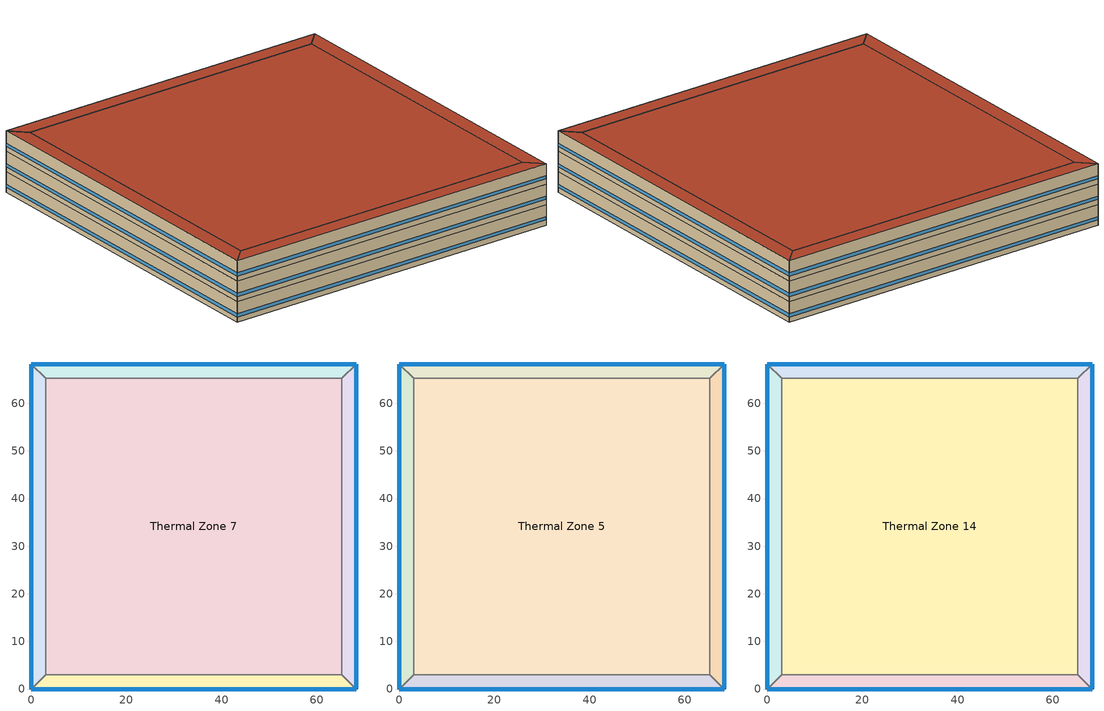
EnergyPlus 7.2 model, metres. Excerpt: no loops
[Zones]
Thermal Zone 12
 floor ground (000_ExtSlabCarpet_4in_ClimateZone 1-8): 0,0 0,68.25 3,65.25 3,3 z0
 wall outside (ASHRAE_189.1-2009_ExtWall_SteelFrame_ClimateZone 4-8): 0,68.25 0,0 z0:4
 wall to Thermal Zone 13 (000_Interior Wall): 3,65.25 0,68.25 z0:4
 wall to Thermal Zone 7 (000_Interior Wall): 3,3 3,65.25 z0:4
 wall to Thermal Zone 15 (000_Interior Wall): 0,0 3,3 z0:4
 window (ASHRAE_189.1-2009_ExtWindow_ClimateZone 4-5): 0,68.22 0,0.03 z1:1.6
Thermal Zone 7
 floor ground (000_ExtSlabCarpet_4in_ClimateZone 1-8): 3,3 3,65.25 65.25,65.25 65.25,3 z0
 wall to Thermal Zone 13 (000_Interior Wall): 65.25,65.25 3,65.25 z0:4
 wall to Thermal Zone 15 (000_Interior Wall): 3,3 65.25,3 z0:4
 wall to Thermal Zone 4 (000_Interior Wall): 65.25,3 65.25,65.25 z0:4
Thermal Zone 4
 floor ground (000_ExtSlabCarpet_4in_ClimateZone 1-8): 68.25,68.25 68.25,0 65.25,3 65.25,65.25 z0
 wall outside (ASHRAE_189.1-2009_ExtWall_SteelFrame_ClimateZone 4-8): 68.25,0 68.25,68.25 z0:4
 wall to Thermal Zone 15 (000_Interior Wall): 65.25,3 68.25,0 z0:4
 wall to Thermal Zone 13 (000_Interior Wall): 68.25,68.25 65.25,65.25 z0:4
 window (ASHRAE_189.1-2009_ExtWindow_ClimateZone 4-5): 68.25,0.03 68.25,68.22 z1:1.6
Thermal Zone 15
 floor ground (000_ExtSlabCarpet_4in_ClimateZone 1-8): 68.25,0 0,0 3,3 65.25,3 z0
 wall outside (ASHRAE_189.1-2009_ExtWall_SteelFrame_ClimateZone 4-8): 0,0 68.25,0 z0:4
 window (ASHRAE_189.1-2009_ExtWindow_ClimateZone 4-5): 0.03,0 68.22,0 z1:1.6
Thermal Zone 13
 floor ground (000_ExtSlabCarpet_4in_ClimateZone 1-8): 0,68.25 68.25,68.25 65.25,65.25 3,65.25 z0
 wall outside (ASHRAE_189.1-2009_ExtWall_SteelFrame_ClimateZone 4-8): 68.25,68.25 0,68.25 z0:4
 window (ASHRAE_189.1-2009_ExtWindow_ClimateZone 4-5): 68.22,68.25 0.03,68.25 z1:1.6
Thermal Zone 2
 floor to Thermal Zone 13 (000_Interior Floor): 0,68.25 68.25,68.25 65.25,65.25 3,65.25 z4
 wall outside (ASHRAE_189.1-2009_ExtWall_SteelFrame_ClimateZone 4-8): 68.25,68.25 0,68.25 z4:8
 wall to Thermal Zone 9 (000_Interior Wall): 0,68.25 3,65.25 z4:8
 wall to Thermal Zone 5 (000_Interior Wall): 3,65.25 65.25,65.25 z4:8
 wall to Thermal Zone 1 (000_Interior Wall): 65.25,65.25 68.25,68.25 z4:8
 window (ASHRAE_189.1-2009_ExtWindow_ClimateZone 4-5): 68.22,68.25 0.03,68.25 z5:5.6
Thermal Zone 1
 floor to Thermal Zone 4 (000_Interior Floor): 68.25,68.25 68.25,0 65.25,3 65.25,65.25 z4
 wall outside (ASHRAE_189.1-2009_ExtWall_SteelFrame_ClimateZone 4-8): 68.25,0 68.25,68.25 z4:8
 wall to Thermal Zone 5 (000_Interior Wall): 65.25,65.25 65.25,3 z4:8
 wall to Thermal Zone 10 (000_Interior Wall): 65.25,3 68.25,0 z4:8
 window (ASHRAE_189.1-2009_ExtWindow_ClimateZone 4-5): 68.25,0.03 68.25,68.22 z5:5.6
Thermal Zone 10
 floor to Thermal Zone 15 (000_Interior Floor): 68.25,0 0,0 3,3 65.25,3 z4
 wall outside (ASHRAE_189.1-2009_ExtWall_SteelFrame_ClimateZone 4-8): 0,0 68.25,0 z4:8
 wall to Thermal Zone 9 (000_Interior Wall): 3,3 0,0 z4:8
 wall to Thermal Zone 5 (000_Interior Wall): 65.25,3 3,3 z4:8
 window (ASHRAE_189.1-2009_ExtWindow_ClimateZone 4-5): 0.03,0 68.22,0 z5:5.6
Thermal Zone 5
 floor to Thermal Zone 7 (000_Interior Floor): 3,3 3,65.25 65.25,65.25 65.25,3 z4
 wall to Thermal Zone 9 (000_Interior Wall): 3,65.25 3,3 z4:8
Thermal Zone 9
 floor to Thermal Zone 12 (000_Interior Floor): 0,0 0,68.25 3,65.25 3,3 z4
 wall outside (ASHRAE_189.1-2009_ExtWall_SteelFrame_ClimateZone 4-8): 0,68.25 0,0 z4:8
 window (ASHRAE_189.1-2009_ExtWindow_ClimateZone 4-5): 0,68.22 0,0.03 z5:5.6
Thermal Zone 8
 floor to Thermal Zone 2 (000_Interior Floor): 0,68.25 68.25,68.25 65.25,65.25 3,65.25 z8
 wall outside (ASHRAE_189.1-2009_ExtWall_SteelFrame_ClimateZone 4-8): 68.25,68.25 0,68.25 z8:12
 wall to Thermal Zone 14 (000_Interior Wall): 3,65.25 65.25,65.25 z8:12
 wall to Thermal Zone 3 (000_Interior Wall): 0,68.25 3,65.25 z8:12
 wall to Thermal Zone 11 (000_Interior Wall): 65.25,65.25 68.25,68.25 z8:12
 window (ASHRAE_189.1-2009_ExtWindow_ClimateZone 4-5): 68.22,68.25 0.03,68.25 z9:9.6
 roof outside (ASHRAE_189.1-2009_ExtRoof_IEAD_ClimateZone 2-5): 3,65.25 65.25,65.25 68.25,68.25 0,68.25 z12
Thermal Zone 6
 floor to Thermal Zone 10 (000_Interior Floor): 68.25,0 0,0 3,3 65.25,3 z8
 wall outside (ASHRAE_189.1-2009_ExtWall_SteelFrame_ClimateZone 4-8): 0,0 68.25,0 z8:12
 wall to Thermal Zone 11 (000_Interior Wall): 68.25,0 65.25,3 z8:12
 wall to Thermal Zone 3 (000_Interior Wall): 3,3 0,0 z8:12
 wall to Thermal Zone 14 (000_Interior Wall): 65.25,3 3,3 z8:12
 window (ASHRAE_189.1-2009_ExtWindow_ClimateZone 4-5): 0.03,0 68.22,0 z9:9.6
 roof outside (ASHRAE_189.1-2009_ExtRoof_IEAD_ClimateZone 2-5): 65.25,3 3,3 0,0 68.25,0 z12
Thermal Zone 11
 floor to Thermal Zone 1 (000_Interior Floor): 68.25,68.25 68.25,0 65.25,3 65.25,65.25 z8
 wall outside (ASHRAE_189.1-2009_ExtWall_SteelFrame_ClimateZone 4-8): 68.25,0 68.25,68.25 z8:12
 wall to Thermal Zone 14 (000_Interior Wall): 65.25,65.25 65.25,3 z8:12
 window (ASHRAE_189.1-2009_ExtWindow_ClimateZone 4-5): 68.25,0.03 68.25,68.22 z9:9.6
 roof outside (ASHRAE_189.1-2009_ExtRoof_IEAD_ClimateZone 2-5): 65.25,65.25 65.25,3 68.25,0 68.25,68.25 z12
Thermal Zone 14
 floor to Thermal Zone 5 (000_Interior Floor): 3,3 3,65.25 65.25,65.25 65.25,3 z8
 wall to Thermal Zone 3 (000_Interior Wall): 3,65.25 3,3 z8:12
 roof outside (ASHRAE_189.1-2009_ExtRoof_IEAD_ClimateZone 2-5): 65.25,3 65.25,65.25 3,65.25 3,3 z12
Thermal Zone 3
 floor to Thermal Zone 9 (000_Interior Floor): 0,0 0,68.25 3,65.25 3,3 z8
 wall outside (ASHRAE_189.1-2009_ExtWall_SteelFrame_ClimateZone 4-8): 0,68.25 0,0 z8:12
 window (ASHRAE_189.1-2009_ExtWindow_ClimateZone 4-5): 0,68.22 0,0.03 z9:9.6
 roof outside (ASHRAE_189.1-2009_ExtRoof_IEAD_ClimateZone 2-5): 3,3 3,65.25 0,68.25 0,0 z12
[Site:Location]
Chicago Ohare Intl Ap_IL_USA Design_Conditions: Latitude {deg}=41.98; Longitude {deg}=-87.92; Time Zone {hr}=-6; Elevation {m}=201
[SizingPeriod:DesignDay] Day of Month=21; Dry-Bulb Temperature Range Modifier Type=DefaultMultipliers; Barometric Pressure {Pa}=98934; Rain Indicator=No; Snow Indicator=No; Daylight Saving Time Indicator=No
Name | Month | Day Type | Maximum Dry-Bulb Temperature {C} | Daily Dry-Bulb Temperature Range {deltaC} | Humidity Condition Type | Wetbulb or DewPoint at Maximum Dry-Bulb {C} | Wind Speed {m/s} | Wind Direction {deg} | Solar Model Indicator | Sky Clearness | ASHRAE Clear Sky Optical Depth for Beam Irradiance (taub) | ASHRAE Clear Sky Optical Depth for Diffuse Irradiance (taud)
Chicago Ohare Intl Ap Ann Htg Wind 99% Condns WS=>MCDB | 1 | WinterDesignDay | -3.2 | 0 | Wetbulb | -3.2 | 11.4 | 270 | ASHRAEClearSky | 0
Chicago Ohare Intl Ap Ann Htg Wind 99.6% Condns WS=>MCDB | 1 | WinterDesignDay | -3.5 | 0 | Wetbulb | -3.5 | 12.4 | 270 | ASHRAEClearSky | 0
Chicago Ohare Intl Ap Ann Clg .4% Condns DP=>MDB | 7 | SummerDesignDay | 28.9 | 10.5 | Dewpoint | 23.8 | 5.2 | 230 | ASHRAETau |  | 0.455 | 2.05
Chicago Ohare Intl Ap Ann Htg 99% Condns DB | 1 | WinterDesignDay | -16.6 | 0 | Wetbulb | -16.6 | 4.9 | 270 | ASHRAEClearSky | 0
[Building]
Building 1
[Material] Thermal Absorptance=0.9
Name | Roughness | Thickness {m} | Conductivity {W/m-K} | Density {kg/m3} | Specific Heat {J/kg-K} | Solar Absorptance | Visible Absorptance
Metal Decking | MediumSmooth | 0.0015 | 45.006 | 7680 | 418.4 | 0.7 | 0.3
000_G01a 19mm gypsum board | MediumSmooth | 0.019 | 0.16 | 800 | 1090 | 0.7 | 0.7
000_F16 Acoustic tile | MediumSmooth | 0.0191 | 0.06 | 368 | 590 | 0.7 | 0.7
1/2IN Gypsum | Smooth | 0.0127 | 0.16 | 784.9 | 830 | 0.92 | 0.92
MAT-CC05 4 HW CONCRETE | Rough | 0.1016 | 1.311 | 2240 | 836.8 | 0.7 | 0.7
000_M11 100mm lightweight concrete | MediumRough | 0.1016 | 0.53 | 1280 | 840 | 0.7 | 0.7
Wall Insulation [39] | MediumRough | 0.1184 | 0.045 | 265 | 836.8 | 0.7 | 0.7
Roof Insulation [21] | MediumRough | 0.2105 | 0.049 | 265 | 836.8 | 0.7 | 0.7
Roof Membrane | VeryRough | 0.0095 | 0.16 | 1121.29 | 1460 | 0.7 | 0.7
[Material:AirGap]
Name | Thermal Resistance {m2-K/W}
000_F05 Ceiling air space resistance | 0.18
000_F04 Wall air space resistance | 0.15
[Material:NoMass] Thermal Absorptance=0.9; Solar Absorptance=0.7
Name | Roughness | Thermal Resistance {m2-K/W} | Visible Absorptance
CP02 CARPET PAD | VeryRough | 0.2165 | 0.8
MAT-SHEATH | Rough | 0.3626 | 0.7
[WindowMaterial:Glazing]
Theoretical Glass [207]: Optical Data Type=SpectralAverage; Thickness {m}=0.003; Solar Transmittance at Normal Incidence=0.3311; Front Side Solar Reflectance at Normal Incidence=0.6189; Back Side Solar Reflectance at Normal Incidence=0.6189; Visible Transmittance at Normal Incidence=0.44; Front Side Visible Reflectance at Normal Incidence=0.51; Back Side Visible Reflectance at Normal Incidence=0.51; Infrared Transmittance at Normal Incidence=0; Front Side Infrared Hemispherical Emissivity=0.9; Back Side Infrared Hemispherical Emissivity=0.9; Conductivity {W/m-K}=0.0133; Dirt Correction Factor for Solar and Visible Transmittance=1; Solar Diffusing=No
[Construction]
000_Interior Floor: 000_F16 Acoustic tile, 000_F05 Ceiling air space resistance, 000_M11 100mm lightweight concrete
ASHRAE_189.1-2009_ExtWall_SteelFrame_ClimateZone 4-8: MAT-SHEATH, Wall Insulation [39], 1/2IN Gypsum
ASHRAE_189.1-2009_ExtRoof_IEAD_ClimateZone 2-5: Roof Membrane, Roof Insulation [21], Metal Decking
000_Interior Wall: 000_G01a 19mm gypsum board, 000_F04 Wall air space resistance, 000_G01a 19mm gypsum board
ASHRAE_189.1-2009_ExtWindow_ClimateZone 4-5: Theoretical Glass [207]
000_ExtSlabCarpet_4in_ClimateZone 1-8: MAT-CC05 4 HW CONCRETE, CP02 CARPET PAD
[AvailabilityManager:Scheduled]
Name | Schedule
AvailabilityManager:Scheduled {d72c7c41-a5f3-4a6c-867e-ecce56a2b3fd} | Schedule:Compact {12f72795-ad4e-451f-be43-97788c4f64bb}
AvailabilityManager:Scheduled {cbab6c7a-ad43-4088-b266-161740bff098} | Schedule:Compact {ceaa7a4e-03a3-4271-9065-a8bc9cb73335}
[Zone]
Thermal Zone 12; Thermal Zone 7; Thermal Zone 8; Thermal Zone 2; Thermal Zone 1; Thermal Zone 4; Thermal Zone 15; Thermal Zone 10; Thermal Zone 5; Thermal Zone 6; Thermal Zone 11; Thermal Zone 9; Thermal Zone 14; Thermal Zone 13; Thermal Zone 3
[Schedule:Compact]
Schedule:Compact {12f72795-ad4e-451f-be43-97788c4f64bb}; Schedule:Compact {ceaa7a4e-03a3-4271-9065-a8bc9cb73335}: Through: 12/31, For: AllDays, Until: 24:00, 1
